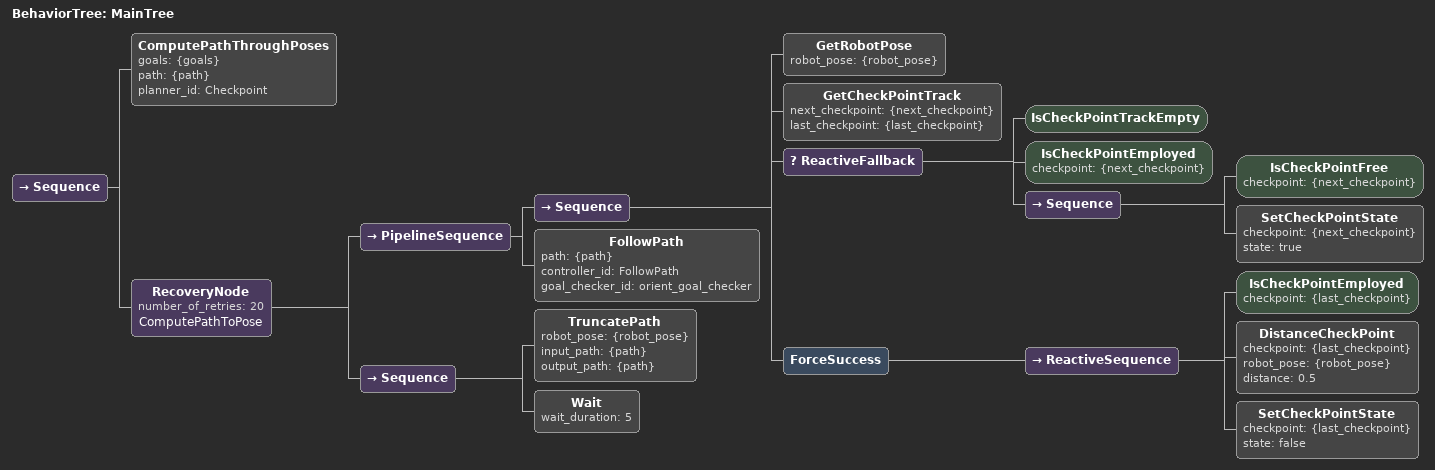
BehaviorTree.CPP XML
<root main_tree_to_execute="MainTree">
  <BehaviorTree ID="MainTree">
    <Sequence>
      <ComputePathThroughPoses goals="{goals}" path="{path}" planner_id="Checkpoint"/>
      <RecoveryNode number_of_retries="20" name="ComputePathToPose">
        <PipelineSequence>
          <Sequence>
            <GetRobotPose robot_pose="{robot_pose}" />
            <GetCheckPointTrack next_checkpoint="{next_checkpoint}" last_checkpoint="{last_checkpoint}"/>
            <ReactiveFallback>
              <IsCheckPointTrackEmpty />
              <IsCheckPointEmployed checkpoint="{next_checkpoint}" />
              <Sequence>
                <IsCheckPointFree checkpoint="{next_checkpoint}" />
                <SetCheckPointState checkpoint="{next_checkpoint}" state="true" />
              </Sequence>
            </ReactiveFallback>
            <ForceSuccess>
              <ReactiveSequence>
                <IsCheckPointEmployed checkpoint="{last_checkpoint}" />
                <DistanceCheckPoint checkpoint="{last_checkpoint}" robot_pose="{robot_pose}" distance="0.5" />
                <SetCheckPointState checkpoint="{last_checkpoint}" state="false" />
              </ReactiveSequence>
            </ForceSuccess>
          </Sequence>
          <FollowPath path="{path}" controller_id="FollowPath"  goal_checker_id="orient_goal_checker"/>
        </PipelineSequence>
        <Sequence>
          <TruncatePath robot_pose="{robot_pose}" input_path="{path}" output_path="{path}"/>
          <Wait wait_duration="5"/>
        </Sequence>
      </RecoveryNode>
    </Sequence>
  </BehaviorTree>
</root>
